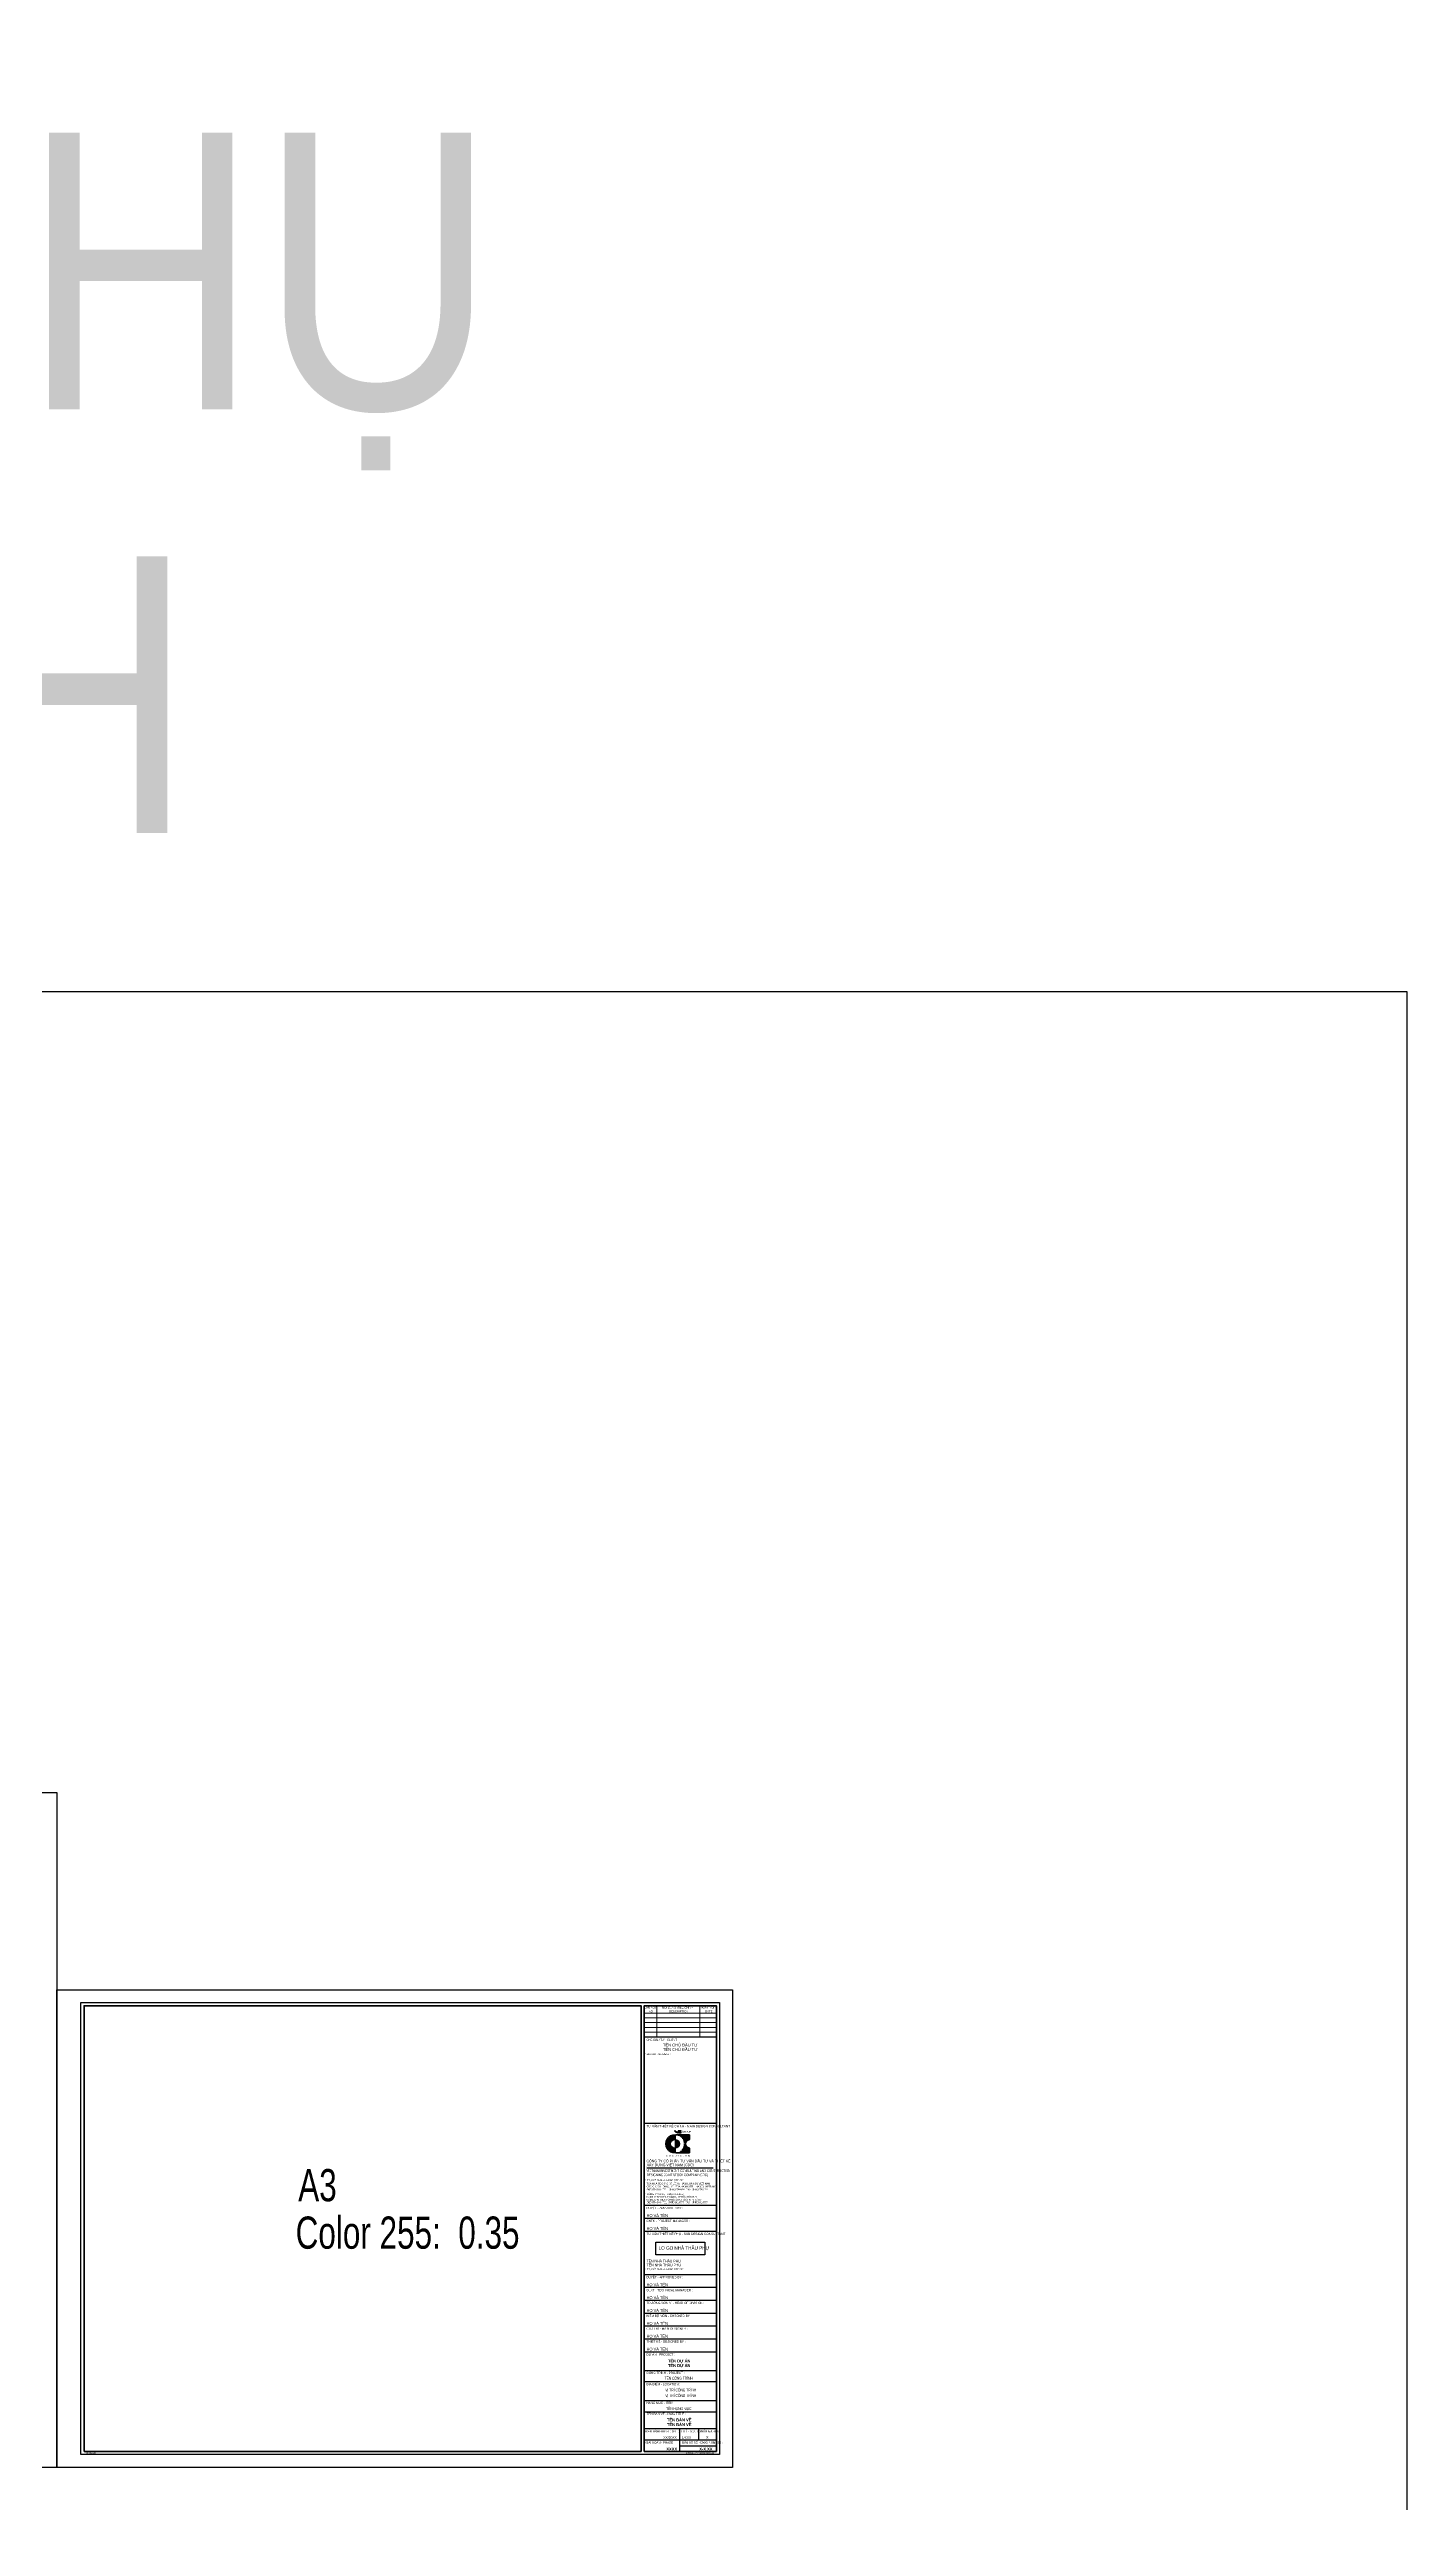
# Model space of a CAD drawing. Header units: millimetres. Extents: x 44 to 16922, y -171 to 5129.
# Drawn here: x 12058 to 12902, y 2809 to 4334 of the extents above; entities that cross this region are included whole.
import ezdxf
from ezdxf.enums import TextEntityAlignment as Align

# ---------------------------------------------------------------- set-up
doc = ezdxf.new("R2010")
doc.units = ezdxf.units.MM
doc.layers.add('CDC -TEXT KHUNG', color=7, linetype='Continuous', lineweight=15)
doc.layers.add('CDC-KHUNGTEN', color=7, linetype='Continuous')
doc.styles.add('Arial', font='arial.ttf', dxfattribs={"width": 0.9, "height": 525})
doc.styles.add('Arial_B_3', font='arialbd.ttf', dxfattribs={"width": 0.75, "height": 3})
doc.styles.add('KT CDC', font='arial.ttf', dxfattribs={"width": 0.85, "height": 200})

# ---------------------------------------------------------------- blocks, each defined once
blk = doc.blocks.new('LOGOmoi')
at = {"layer": 'CDC-KHUNGTEN', "true_color": 0x00fa3e}
h = blk.add_hatch(color=100, dxfattribs=at)
edge = h.paths.add_edge_path()
edge.add_arc((0, 0), 1.87, 90, 270)
edge.add_line((0, -1.9), (0, -3.8))
edge.add_line((0, -3.8), (-0.2, -3.8))
edge.add_line((-0.2, -3.8), (-0.4, -3.8))
edge.add_line((-0.4, -3.8), (-0.5, -3.8))
edge.add_line((-0.5, -3.8), (-0.7, -3.8))
edge.add_line((-0.7, -3.8), (-0.9, -3.7))
edge.add_line((-0.9, -3.7), (-1.1, -3.7))
edge.add_line((-1.1, -3.7), (-1.3, -3.6))
edge.add_line((-1.3, -3.6), (-1.5, -3.6))
edge.add_line((-1.5, -3.6), (-1.6, -3.5))
edge.add_line((-1.6, -3.5), (-1.8, -3.4))
edge.add_line((-1.8, -3.4), (-2, -3.3))
edge.add_line((-2, -3.3), (-2.1, -3.2))
edge.add_line((-2.1, -3.2), (-2.3, -3.1))
edge.add_line((-2.3, -3.1), (-2.4, -3))
edge.add_line((-2.4, -3), (-2.6, -2.8))
edge.add_line((-2.6, -2.8), (-2.7, -2.7))
edge.add_line((-2.7, -2.7), (-2.8, -2.6))
edge.add_line((-2.8, -2.6), (-3, -2.4))
edge.add_line((-3, -2.4), (-3.1, -2.3))
edge.add_line((-3.1, -2.3), (-3.2, -2.1))
edge.add_line((-3.2, -2.1), (-3.3, -2))
edge.add_line((-3.3, -2), (-3.4, -1.8))
edge.add_line((-3.4, -1.8), (-3.5, -1.6))
edge.add_line((-3.5, -1.6), (-3.5, -1.5))
edge.add_line((-3.5, -1.5), (-3.6, -1.3))
edge.add_line((-3.6, -1.3), (-3.7, -1.1))
edge.add_line((-3.7, -1.1), (-3.7, -0.9))
edge.add_line((-3.7, -0.9), (-3.8, -0.7))
edge.add_line((-3.8, -0.7), (-3.8, -0.6))
edge.add_line((-3.8, -0.6), (-3.8, -0.4))
edge.add_line((-3.8, -0.4), (-3.8, -0.2))
edge.add_line((-3.8, -0.2), (-3.8, 0))
edge.add_line((-3.8, 0), (-3.8, 0.2))
edge.add_line((-3.8, 0.2), (-3.8, 0.4))
edge.add_line((-3.8, 0.4), (-3.8, 0.6))
edge.add_line((-3.8, 0.6), (-3.8, 0.7))
edge.add_line((-3.8, 0.7), (-3.7, 0.9))
edge.add_line((-3.7, 0.9), (-3.7, 1.1))
edge.add_line((-3.7, 1.1), (-3.6, 1.3))
edge.add_line((-3.6, 1.3), (-3.5, 1.5))
edge.add_line((-3.5, 1.5), (-3.5, 1.6))
edge.add_line((-3.5, 1.6), (-3.4, 1.8))
edge.add_line((-3.4, 1.8), (-3.3, 2))
edge.add_line((-3.3, 2), (-3.2, 2.1))
edge.add_line((-3.2, 2.1), (-3.1, 2.3))
edge.add_line((-3.1, 2.3), (-3, 2.4))
edge.add_line((-3, 2.4), (-2.8, 2.6))
edge.add_line((-2.8, 2.6), (-2.7, 2.7))
edge.add_line((-2.7, 2.7), (-2.6, 2.8))
edge.add_line((-2.6, 2.8), (-2.4, 3))
edge.add_line((-2.4, 3), (-2.3, 3.1))
edge.add_line((-2.3, 3.1), (-2.1, 3.2))
edge.add_line((-2.1, 3.2), (-2, 3.3))
edge.add_line((-2, 3.3), (-1.8, 3.4))
edge.add_line((-1.8, 3.4), (-1.6, 3.5))
edge.add_line((-1.6, 3.5), (-1.5, 3.6))
edge.add_line((-1.5, 3.6), (-1.3, 3.6))
edge.add_line((-1.3, 3.6), (-1.1, 3.7))
edge.add_line((-1.1, 3.7), (-0.9, 3.7))
edge.add_line((-0.9, 3.7), (-0.7, 3.8))
edge.add_line((-0.7, 3.8), (-0.5, 3.8))
edge.add_line((-0.5, 3.8), (-0.4, 3.8))
edge.add_line((-0.4, 3.8), (-0.2, 3.8))
edge.add_line((-0.2, 3.8), (0, 3.8))
edge.add_line((0, 3.8), (0, 1.9))
at = {"layer": 'CDC-KHUNGTEN'}
h = blk.add_hatch(color=1, dxfattribs=at)
h.paths.add_polyline_path([(1.5, 5.5), (1.3, 5.5), (1.3, 4.9), (1.2, 4.9, -0.237912), (0.1, 5.5), (-0.2, 5.5, 0.272847), (1.1, 4.7), (1.5, 4.7)])
h.paths.add_polyline_path([(2.6, 5.5), (1.8, 5.5, 0.414214), (1.5, 5.2), (1.5, 4.9, 0.414214), (1.8, 4.7), (2.6, 4.7), (2.6, 4.9), (1.8, 4.9, -0.414214), (1.7, 4.9), (1.7, 5.2, -0.414214), (1.8, 5.3), (2.6, 5.3)])
at = {"layer": 'CDC-KHUNGTEN', "true_color": 0xc20000}
blk.add_hatch(color=12, dxfattribs=at).paths.add_polyline_path([(0, 1.9), (0, -1.8), (0, -1.9, 0.414214), (1.9, 0, 0.414214)])
at = {"layer": 'CDC-KHUNGTEN', "color": 102}
for p, q in [((0, 3.8), (0, -3.8)), ((0.4, 3.8), (6.1, 3.8)), ((1.3, 3.7), (5.2, 3.7)), ((2.3, 3.2), (6.1, 3.2)), ((2.5, 3.1), (4, 3.1)), ((3, 2.6), (6.1, 2.6)), ((3.2, 2.5), (3.4, 2.5)), ((3.4, 2.2), (6.1, 2.2)), ((3.5, 2), (6.1, 2)), ((3.6, 2.8), (6.1, 2.8)), ((3.7, 1.6), (5.4, 1.6)), ((3.8, 1.4), (5.2, 1.4)), ((3.9, 1), (4.7, 1)), ((4, 0.8), (4.7, 0.8)), ((4.1, 0.4), (4.5, 0.4)), ((4.1, 0.2), (4.5, 0.2)), ((4.5, 3.4), (6.1, 3.4)), ((6.1, 3.8), (6.1, 1.8)), ((0, -3.8), (0, -3.8)), ((0.4, -3.8), (6.1, -3.8)), ((1.3, -3.7), (5.2, -3.7)), ((2.3, -3.2), (6.1, -3.2)), ((2.5, -3.1), (4, -3.1)), ((3, -2.6), (6.1, -2.6)), ((3.2, -2.5), (3.4, -2.5)), ((3.4, -2.2), (6.1, -2.2)), ((3.5, -2), (6.1, -2)), ((3.6, -2.8), (6.1, -2.8)), ((3.7, -1.6), (5.4, -1.6)), ((3.8, -1.4), (5.2, -1.4)), ((3.9, -1), (4.7, -1)), ((4, -0.8), (4.7, -0.8)), ((4.1, -0.2), (4.5, -0.2)), ((4.1, -0.4), (4.5, -0.4)), ((4.5, -3.4), (6.1, -3.4)), ((6.1, -1.8), (6.1, -3.8))]:
    blk.add_line(p, q, dxfattribs=at)
at = {"layer": 'CDC-KHUNGTEN', "color": 1}
for points in [[(1.5, 5.5), (1.3, 5.5), (1.3, 4.9), (1.2, 4.9, -0.237912), (0.1, 5.5), (-0.2, 5.5, 0.272847), (1.1, 4.7), (1.5, 4.7)], [(2.6, 5.5), (1.8, 5.5, 0.414214), (1.5, 5.2), (1.5, 4.9, 0.414214), (1.8, 4.7), (2.6, 4.7), (2.6, 4.9), (1.8, 4.9, -0.414214), (1.7, 4.9), (1.7, 5.2, -0.414214), (1.8, 5.3), (2.6, 5.3)]]:
    blk.add_lwpolyline(points, format="xyb", close=True, dxfattribs=at)
at = {"layer": 'CDC-KHUNGTEN', "color": 7, "lineweight": 40}
blk.add_lwpolyline([(0.4, 3.8), (6.1, 3.8), (6.1, 1.8, 0.905134), (6.1, -1.8), (6.1, -3.8), (0.4, -3.8)], format="xyb", dxfattribs=at)
at = {"layer": 'CDC-KHUNGTEN', "color": 102}
blk.add_circle((0, 0), 1.87, dxfattribs=at)
at = {"layer": 'CDC-KHUNGTEN', "color": 7, "lineweight": 40}
blk.add_arc((0, 0), 3.85, 89.7449, 270.2551, dxfattribs=at)
at = {"layer": 'CDC-KHUNGTEN', "color": 112}
blk.add_ellipse((0.2, 0), major_axis=(-2.72, 2.72), ratio=1, start_param=-1.064136, end_param=-0.838054, dxfattribs=at)
at = {"layer": 'CDC-KHUNGTEN', "color": 102}
for centre, major_axis, start_param, end_param in [((0.2, 0), (-2.72, 2.72), -1.423028, -1.355019), ((0.2, 0), (2.72, 2.72), 6.199614, 6.251308), ((6.3, 0), (-2.72, 2.72), 0.083571, 0.124553), ((0.2, 0), (-2.72, 2.72), 4.527318, 4.587836), ((0.2, 0), (-2.72, 2.72), 4.346177, 4.481253), ((6.3, 0), (-2.72, 2.72), -0.147768, -0.022458), ((0.2, 0), (-2.72, 2.72), 4.178765, 4.304301), ((0.2, 0), (2.72, 2.72), 5.589142, 5.7099), ((0.2, 0), (2.72, 2.72), 5.445131, 5.550443), ((6.3, 0), (2.72, 2.72), 1.064136, 1.278853), ((6.3, 0), (1.28, 1.28), 0.884906, 3.827483), ((0.2, 0), (2.72, 2.72), 3.979647, 4.205729), ((0.2, 0), (-2.72, 2.72), 2.925816, 2.993825), ((0.2, 0), (-2.72, 2.72), 3.17347, 3.225164), ((0.2, 0), (2.72, 2.72), 4.836942, 4.89746), ((6.3, 0), (-2.72, 2.72), 1.446243, 1.487225), ((0.2, 0), (2.72, 2.72), 4.943525, 5.078601), ((6.3, 0), (-2.72, 2.72), 1.538919, 1.718564), ((0.2, 0), (-2.72, 2.72), 3.549681, 3.675216), ((0.2, 0), (-2.72, 2.72), 3.714878, 3.835636), ((6.3, 0), (2.72, 2.72), 3.433536, 3.648253)]:
    blk.add_ellipse(centre, major_axis=major_axis, ratio=1, start_param=start_param, end_param=end_param, dxfattribs=at)
at = {"layer": 'CDC-KHUNGTEN', "color": 1, "style": 'KT CDC', "width": 0.85}
blk.add_text('GROUP', height=0.792, dxfattribs=at).set_placement((2.9, 4.7))
at = {"layer": 'CDC-KHUNGTEN', "color": 102, "style": 'KT CDC', "width": 1.15}
blk.add_text('C D C J S C . V N', height=0.8, dxfattribs=at).set_placement((-3.9, -5.5))

msp = doc.modelspace()

# ---------------------------------------------------------------- linework, layer by layer
for points in [[(9373.4, 3747.8), (12901.7, 3747.8), (12901.7, 1567.2), (9373.4, 1567.2)], [(12434.9, 2970.6), (12465.3, 2970.6), (12465.3, 2962.8), (12434.9, 2962.8)]]:
    msp.add_lwpolyline(points, close=True)
at = {"layer": 'CDC-KHUNGTEN', "lineweight": 9}
for p, q in [((12472.5, 3113), (12427.7, 3113)), ((12435.6, 3117.5), (12435.6, 3098)), ((12462.3, 3117.5), (12462.3, 3098)), ((12472.5, 3110), (12427.7, 3110)), ((12472.5, 3107), (12427.7, 3107)), ((12472.5, 3104), (12427.7, 3104)), ((12472.5, 3101), (12427.7, 3101))]:
    msp.add_line(p, q, dxfattribs=at)
at = {"layer": 'CDC-KHUNGTEN'}
for p, q in [((12472.5, 3098), (12427.7, 3098)), ((12472.5, 3044.3), (12427.7, 3044.3)), ((12429.2, 3016.7), (12470.5, 3016.7)), ((12472.5, 2993.3), (12427.7, 2993.3)), ((12472.5, 2985.3), (12427.7, 2985.3)), ((12472.5, 2977.3), (12427.7, 2977.3)), ((12472.5, 2950.3), (12427.7, 2950.3)), ((12472.5, 2942.3), (12427.7, 2942.3)), ((12472.5, 2934.3), (12427.7, 2934.3)), ((12472.5, 2926.3), (12427.7, 2926.3)), ((12472.5, 2918.3), (12427.7, 2918.3)), ((12472.5, 2910.3), (12427.7, 2910.3)), ((12472.5, 2902.3), (12427.7, 2902.3)), ((12472.5, 2890.7), (12427.7, 2890.7)), ((12472.5, 2883.7), (12427.7, 2883.7)), ((12472.5, 2872), (12427.7, 2872)), ((12472.5, 2865), (12427.7, 2865)), ((12472.5, 2854.5), (12427.7, 2854.5)), ((12449.8, 2840.5), (12449.8, 2854.5)), ((12461.6, 2847.5), (12461.6, 2854.5)), ((12472.5, 2847.5), (12427.7, 2847.5)), ((12449.8, 2844), (12472.5, 2844))]:
    msp.add_line(p, q, dxfattribs=at)
at = {"layer": 'CDC-KHUNGTEN', "color": 8}
msp.add_lwpolyline([(12077.5, 2838.5), (12077.5, 3119.5), (12474.5, 3119.5), (12474.5, 2838.5)], close=True, dxfattribs=at)
at = {"layer": 'CDC-KHUNGTEN', "color": 255, "lineweight": 40}
msp.add_lwpolyline([(12079.5, 2840.5), (12079.5, 3117.5), (12425.7, 3117.5), (12425.7, 2840.5)], close=True, dxfattribs=at)
msp.add_lwpolyline([(12427.7, 2840.5), (12472.5, 2840.5), (12472.5, 3117.5), (12427.7, 3117.5), (12427.7, 2840.5)], dxfattribs=at)
at = {"layer": 'Defpoints', "color": 1, "ltscale": 0.2}
for points in [[(11468.5, 2830.5), (11468.5, 3250), (12062.5, 3250), (12062.5, 2830.5), (11468.5, 2830.5)], [(12062.5, 2830.5), (12062.5, 3127.5), (12482.5, 3127.5), (12482.5, 2830.5), (12062.5, 2830.5)]]:
    msp.add_lwpolyline(points, close=True, dxfattribs=at)

# ---------------------------------------------------------------- block references
at = {"layer": 'CDC -TEXT KHUNG', "xscale": 1.4664466236718, "yscale": 1.4664466236718, "zscale": 1.4664466236718}
msp.add_blockref('LOGOmoi', (12446.8, 3031.7), dxfattribs=at)

# ---------------------------------------------------------------- texts
at = {"color": 6, "style": 'KT CDC', "width": 0.85}
msp.add_text('KHUNG TÊN THẦU PHỤ', height=171.875, dxfattribs=at).set_placement((10034.2, 4109.8))
at = {"color": 7, "style": 'KT CDC', "width": 0.85}
msp.add_text('CDC THẦU CHÍNH', height=171.875, dxfattribs=at).set_placement((10390.6, 3846.4))
at = {"layer": 'CDC -TEXT KHUNG', "color": 7, "style": 'KT CDC', "width": 0.7}
for s, p in [('A3', (12212.6, 2996)), ('Color 255:  0.35', (12211, 2966.5))]:
    msp.add_text(s, height=20, dxfattribs=at).set_placement(p)
at = {"layer": 'CDC -TEXT KHUNG', "style": 'Arial_B_3', "width": 0.8}
for s, p in [('TÊN DỰ ÁN', (12449.4, 2895.8)), ('TÊN DỰ ÁN', (12449.4, 2893)), ('TÊN BẢN VẼ', (12449.4, 2859.2)), ('TÊN BẢN VẼ', (12449.4, 2856.3))]:
    msp.add_text(s, height=1.8, dxfattribs=at).set_placement(p, align=Align.CENTER)
for s, p in [('XXXX', (12448.1, 2841.1)), ('X-X.XX', (12470.1, 2841.1))]:
    msp.add_text(s, height=1.8, dxfattribs=at).set_placement(p, align=Align.RIGHT)
at = {"layer": 'CDC-KHUNGTEN', "style": 'KT CDC'}
for s, height, width, p in [('NO', 1.28, 0.85, (12430.4, 3113.4)), ('DESCRIPTION', 1.283, 0.85, (12443.2, 3113.4)), ('DATE', 1.28, 0.85, (12465.5, 3113.4)), ('CHỦ ĐẦU TƯ - CLIENT', 1.3, 0.85, (12429.1, 3095.7)), ('* ĐỊA CHỈ - ADDRESS :', 1.1, 0.85, (12428.2, 3086.9)), ('.....', 1.1, 0.78, (12429, 3085)), ('TƯ VẤN THIẾT KẾ CHÍNH - MAIN DESIGN CONSULTANT ', 1.4, 0.8, (12429.1, 3042)), ('CÔNG TY CỔ PHẦN TƯ VẤN ÐẦU TƯ VÀ THIẾT KẾ', 1.6, 0.78, (12429.1, 3020.2)), ('XÂY DỰNG VIỆT NAM (CDC)', 1.6, 0.78, (12429.2, 3017.8)), ('* TRỤ SỞ CHÍNH - HEAD OFFICE :', 1.1, 0.85, (12428.3, 3008.5)), ('CDC-CIC BUILDING , 37 LEDAIHANH STR. , HANOI, VIETNAM', 1.1, 0.85, (12429.1, 3004.6)), ('VIETNAM INVESTMENT CONSULTING AND CONSTRUCTION ', 1.6, 0.65, (12429.1, 3014.2)), ('TÒA NHÀ CDC-CIC, 37 LÊ ĐẠI HÀNH, HÀ NỘI, VIỆT NAM', 1.1, 0.85, (12429.1, 3006.4)), ('DESIGNING JOINT STOCK COMPANY (CDC)', 1.6, 0.65, (12429.2, 3011.6)), ('* CÔNG TY CDCs - CDCs OFFICE :', 1.1, 0.85, (12428.3, 2999.9)), ('ĐIỆN THOẠI - TEL : (844) 9760402; FAX: (844) 9763122', 1.1, 0.85, (12429.2, 3002.7)), ('67/46L ĐINH TIÊN HOÀNG, TP HỒ CHÍ MINH', 1.1, 0.85, (12429.1, 2998.2)), ('67/46L DINHTIENHOANG STR, HOCHIMINH CITY', 1.1, 0.85, (12429.1, 2996.4)), ('ĐIỆN THOẠI - TEL: (848) 8414777; FAX : (848) 8414777', 1.1, 0.85, (12429.2, 2994.8)), ('DUYỆT - APPROVED BY :', 1.4, 0.85, (12429, 2991.1)), ('CNTK - PROJECT MANAGER :', 1.4, 0.85, (12429.1, 2983.1)), ('TƯ VẤN THIẾT KẾ PHỤ - SUB DESIGN CONSULTANT ', 1.4, 0.8, (12429.1, 2975)), ('TÊN NHÀ THẦU PHỤ', 1.6, 0.78, (12429.1, 2958)), ('LO GO NHÀ THẦU PHỤ ', 2.1, 0.85, (12436.6, 2965.9)), ('* TRỤ SỞ CHÍNH - HEAD OFFICE :', 1.1, 0.85, (12428.3, 2953.2)), ('DUYỆT - APPROVED BY :', 1.4, 0.85, (12429, 2948.1)), ('TÊN NHÀ THẦU PHỤ', 1.6, 0.78, (12429.2, 2955.6)), ('.....', 1.1, 0.85, (12429.1, 2951.1)), ('TRƯỞNG ĐƠN VỊ - HEAD OF DIVISION :', 1.4, 0.85, (12429.1, 2932.1)), ('QLKT - TECHNICAL MANAGER :', 1.4, 0.85, (12429.1, 2940.1)), ('KIỂM BỘ MÔN - CHECKED BY :', 1.4, 0.85, (12429, 2924.1)), ('CHỦ TRÌ - MAIN DESIGNER :', 1.4, 0.85, (12429.1, 2916.1)), ('THIẾT KẾ - DESIGNED BY :', 1.4, 0.85, (12429.1, 2908.1)), ('DỰ ÁN - PROJECT :  ', 1.4, 0.85, (12429.1, 2900.1)), ('CÔNG TRÌNH - PROJECT :  ', 1.4, 0.85, (12429.1, 2888.6)), ('ĐỊA ĐIỂM - LOCATION :', 1.4, 0.85, (12429.1, 2881.6)), ('HẠNG MỤC - ITEM : ', 1.4, 0.85, (12429, 2870)), ('TÊN BẢN VẼ - DWG TITLE :', 1.4, 0.85, (12429.1, 2863.1)), ('TỈ LỆ - SCALE :', 1.4, 0.678871, (12450.6, 2852.3)), ('PHIÊN BẢN -REV', 1.4, 0.6, (12462.3, 2852.3)), ('- ISO 06/2019 -', 0.733, 1.15, (12079.4, 2839.2)), ('GIAI ĐOẠN - PHASE :', 1.4, 0.75, (12428.3, 2845.3)), ('BẢN VẼ SỐ - DWG NUMBER :', 1.4, 0.75, (12451.2, 2845.3)), ('- CDCJSC . VN GIỮ BẢN QUYỂN -', 0.733, 1.15, (12452.9, 2839.2))]:
    msp.add_text(s, height=height, dxfattribs=dict(at, width=width)).set_placement(p)
at = {"layer": 'CDC-KHUNGTEN'}
for s, style, width, p in [('TÊN CHỦ ĐẦU TƯ', 'KT CDC', 0.8, (12450.1, 3092.2)), ('TÊN CHỦ ĐẦU TƯ', 'KT CDC', 0.8, (12450.1, 3089.4)), ('TÊN CÔNG TRÌNH', 'Arial', 0.65, (12449.1, 2885.1)), ('VỊ TRÍ CÔNG TRÌNH', 'Arial', 0.65, (12450.4, 2877.8)), ('VỊ TRÍ CÔNG TRÌNH', 'Arial', 0.65, (12450.4, 2874.3)), ('TÊN HẠNG MỤC', 'Arial', 0.65, (12449.1, 2866.2))]:
    msp.add_text(s, height=1.8, dxfattribs=dict(at, style=style, width=width)).set_placement(p, align=Align.CENTER)
at = {"layer": 'CDC-KHUNGTEN', "style": 'KT CDC', "width": 0.678871}
msp.add_text('HOÀN THÀNH - FINISHED DATE :', height=1.4, dxfattribs=at).set_placement((12428.3, 2852.3), (12449.1, 2852.3), align=Align.FIT)
at = {"layer": 'CDC-KHUNGTEN', "style": 'Arial', "width": 0.9}
for s, p in [('XX/20XX', (12447.9, 2848.4)), ('1/XXX', (12456.9, 2848.4))]:
    msp.add_text(s, height=1.5, dxfattribs=at).set_placement(p, align=Align.RIGHT)
at = {"layer": 'CDC-KHUNGTEN', "style": 'KT CDC'}
msp.add_text('X', height=1.8, dxfattribs=at).set_placement((12467.7, 2848.4), align=Align.RIGHT)
at = {"layer": 'CDC-KHUNGTEN'}
for s, insert, char_height, width, attachment_point, line_spacing_factor, style in [('LẦN NỘP', (12431.6, 3117), 1.28, 8.541, 2, 0.941778, 'KT CDC'), ('NỘI DUNG ĐIỀU CHỈNH', (12448.5, 3117), 1.283, 21.582, 2, 0.941778, 'KT CDC'), ('NGÀY NỘP', (12467.3, 3117), 1.28, 10.241, 2, 0.941778, 'KT CDC'), ('HỌ VÀ TÊN', (12429.1, 2988), 1.8, 29.035, 1, 0.8, 'Arial'), ('HỌ VÀ TÊN', (12429.1, 2980), 1.8, 29.035, 1, 0.8, 'Arial'), ('HỌ VÀ TÊN', (12429.1, 2945), 1.8, 29.035, 1, 0.8, 'Arial'), ('HỌ VÀ TÊN', (12429.1, 2937), 1.8, 29.035, 1, 0.8, 'Arial'), ('HỌ VÀ TÊN', (12429.1, 2929), 1.8, 29.035, 1, 0.8, 'Arial'), ('HỌ VÀ TÊN', (12429.1, 2921), 1.8, 29.035, 1, 0.8, 'Arial'), ('HỌ VÀ TÊN', (12429.1, 2913), 1.8, 29.035, 1, 0.8, 'Arial'), ('HỌ VÀ TÊN', (12429.1, 2905), 1.8, 29.035, 1, 0.8, 'Arial')]:
    msp.add_mtext(s, dxfattribs=dict(at, insert=insert, char_height=char_height, width=width, attachment_point=attachment_point, line_spacing_factor=line_spacing_factor, style=style))

doc.saveas('drawing.dxf')
